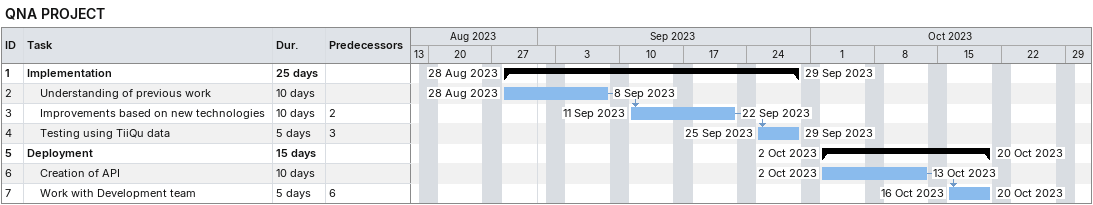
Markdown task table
QNA PROJECT

| ID | Level | Task | Duration | Start | Finish | Predecessors |
|---|---|---|---|---|---|---|
| 1 | 1 | **Implementation** | 25d | 2023-08-28 | 2023-09-29 |  |
| 2 | 2 | Understanding of previous work | 10d | 2023-08-28 | 2023-09-08 |  |
| 3 | 2 | Improvements based on new technologies | 10d | 2023-09-11 | 2023-09-22 | 2 |
| 4 | 2 | Testing using TiiQu data | 5d | 2023-09-25 | 2023-09-29 | 3 |
| 5 | 1 | **Deployment** | 15d | 2023-10-02 | 2023-10-20 |  |
| 6 | 2 | Creation of API | 10d | 2023-10-02 | 2023-10-13 |  |
| 7 | 2 | Work with Development team | 5d | 2023-10-16 | 2023-10-20 | 6 |
